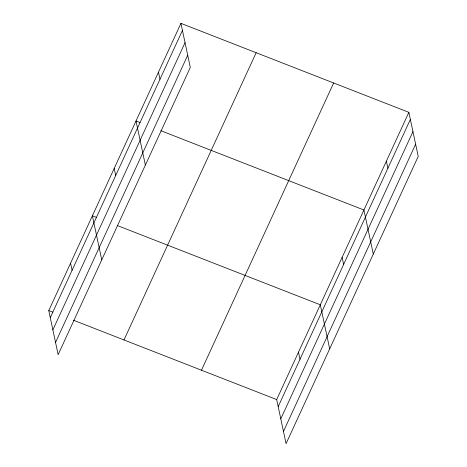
<?xml version="1.0" encoding="UTF-8"?>
<svg xmlns="http://www.w3.org/2000/svg" width="467" height="467" viewBox="0 0 467 467"><rect width="100%" height="100%" fill="white"/><g stroke="black" fill="none" stroke-linecap="round" stroke-linejoin="round"><path stroke-width="0.7" d="M180.939 23.35L190.308 67.429L58.141 354.663L48.772 310.584L180.939 23.35L408.858 112.337L418.228 156.416L286.061 443.65L276.692 399.571L408.858 112.337M50.278 317.659L182.445 30.425M52.87 329.871L185.037 42.637M55.544 342.451L187.711 55.217M123.983 339.953L256.155 52.718M201.475 370.208L333.648 82.974M278.198 406.646L410.365 119.412M280.79 418.858L412.956 131.624M283.463 431.438L415.636 144.204M140.03 122.582L136.002 121.011L145.371 165.09M160.852 130.713L363.921 209.998L373.291 254.077M96.418 217.371L92.384 215.795L101.753 259.874M117.235 225.497L320.309 304.788L329.679 348.861M48.772 310.584L52.8 312.154M73.617 320.286L276.692 399.571M386.39 161.168L387.896 168.243M342.113 257.393L343.619 264.468M298.501 352.176L300.001 359.251M158.471 72.181L159.977 79.256M114.193 168.406L115.699 175.481M70.581 263.19L72.081 270.265"/></g></svg>
